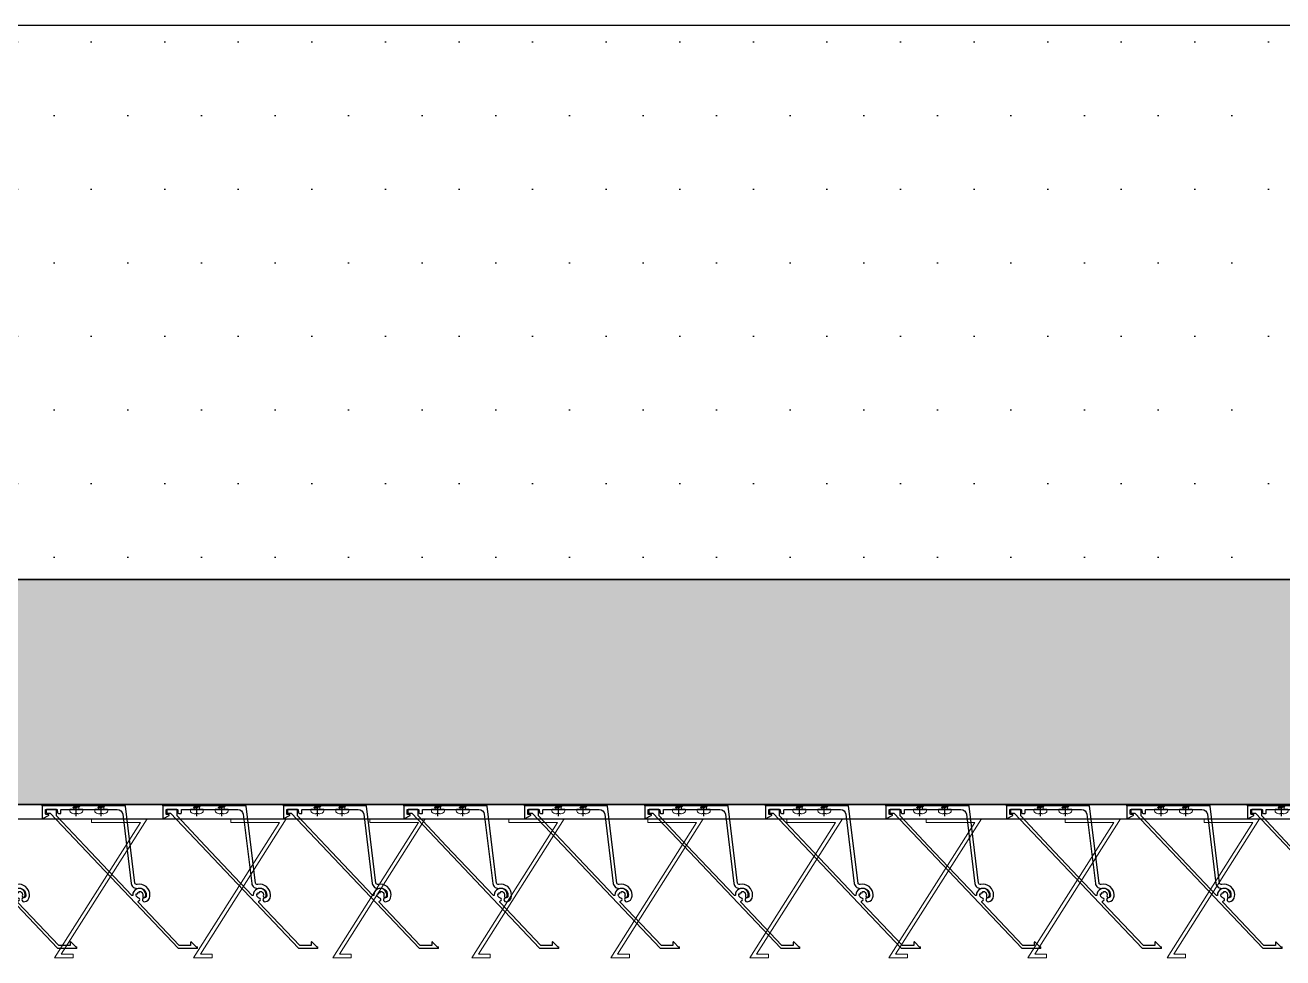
# Model space of a CAD drawing. Header units: millimetres. Extents: x 2519235 to 7246330, y 25937 to 201821.
# Drawn here: x 2724154 to 2724832, y 105313 to 105816 of the extents above; entities that cross this region are included whole.
import ezdxf

# ---------------------------------------------------------------- set-up
doc = ezdxf.new("R2010")
doc.units = ezdxf.units.MM
doc.set_wipeout_variables(frame=1)
doc.linetypes.add('CENTER', pattern=[50.8, 31.75, -6.35, 6.35, -6.35])
for name, color, linetype in [('000 - 0_HIDE_OBJ_FRAMING_DEF_SUB_1', 7, 'Continuous'), ('010 - ASPG_ACCESSORIES_MAIN_COLOR_1', 7, 'Continuous'), ('010 - ASPG_EXTR_DEF_SUB', 7, 'Continuous'), ('010 - ASPG_EXTR_MAIN_COLOR_2', 7, 'Continuous'), ('010 - ASPG_FLASHING_HATCH_', 7, 'Continuous'), ('010 - ASPG_FLASHING_MAIN_COLOR_2', 7, 'Continuous'), ('010 - ASPG_FLASHING_MAIN_COLOR_4', 7, 'Continuous'), ('010 - ASPG_FLASHING_WIPEOUT_', 7, 'Continuous'), ('010 - ASPG_FRAMING_MAIN_COLOR_2', 7, 'Continuous'), ('010 - ASPG_FRAMING_SUB_COLOR_2', 7, 'Continuous'), ('010 - ASPG_FRAMING_WIPEOUT_', 7, 'Continuous'), ('_LOUVER-SB', 7, 'Continuous'), ('A-GENM', 7, 'Continuous'), ('A-GLAZ-CURT', 7, 'Continuous'), ('Center Line', 7, 'CENTER'), ('Xref-PLAN-106.940$0$_PP-Dim', 7, 'Continuous')]:
    doc.layers.add(name, color=color, linetype=linetype)
doc.layers.add('SCREW', color=7, linetype='Continuous', lineweight=5)

# ---------------------------------------------------------------- blocks, each defined once
blk = doc.blocks.new('*U364')
at = {"color": 7}
for p, q in [((2530.73, -25), (-97.11, -25)), ((-97.11, -30.08), (2530.73, -30.08)), ((-97.11, -35.39), (2530.73, -35.39)), ((-97.11, -134.54), (2530.73, -134.54)), ((-97.11, -139.62), (2530.73, -139.62)), ((-97.11, -144.93), (2530.73, -144.93))]:
    blk.add_line(p, q, dxfattribs=at)
blk = doc.blocks.new('DPA_CP_Entrance Louver Grill Vertical - Louver Grill Vertical Z-V2-ENTRANCE 1 - LOWER ROOF LEVEL PLAN')
at = {"layer": '000 - 0_HIDE_OBJ_FRAMING_DEF_SUB_1', "color": 7}
for p, q in [((750, 125), (-750, 125)), ((750, 50), (-750, 50))]:
    blk.add_line(p, q, dxfattribs=at)
blk = doc.blocks.new('GM_Louver Grill Vertical Z1 - Z Profile-27946408-ENTRANCE 1 - LOWER ROOF LEVEL PLAN')
at = {"layer": '000 - 0_HIDE_OBJ_FRAMING_DEF_SUB_1', "color": 7, "lineweight": 9}
for p, q in [((3.73, 2), (50, 75)), ((50, 75), (40, 75)), ((40, 75), (40, 73)), ((46.37, 73), (0.1, 0)), ((40, 73), (46.37, 73)), ((0.1, 0), (30, 0)), ((30, 2), (3.73, 2)), ((30, 0), (30, 2))]:
    blk.add_line(p, q, dxfattribs=at)
blk = doc.blocks.new('A$C7e7c92b9')
at = {"layer": 'A-GENM', "color": 7, "lineweight": 9, "rotation": 180}
for p in [(125295.18, 9933.47), (125370.18, 9933.47), (125445.18, 9933.47), (125520.18, 9933.47), (125595.18, 9933.47), (125670.18, 9933.47), (125745.18, 9933.47), (125820.18, 9933.47), (125895.18, 9933.47)]:
    blk.add_blockref('GM_Louver Grill Vertical Z1 - Z Profile-27946408-ENTRANCE 1 - LOWER ROOF LEVEL PLAN', p, dxfattribs=at)
at = {"layer": 'A-GLAZ-CURT', "color": 7, "rotation": 180}
blk.add_blockref('DPA_CP_Entrance Louver Grill Vertical - Louver Grill Vertical Z-V2-ENTRANCE 1 - LOWER ROOF LEVEL PLAN', (125270.18, 10058.47), dxfattribs=at)
blk = doc.blocks.new('Xref-PLAN-106.940')
at = {"layer": 'Xref-PLAN-106.940$0$_PP-Dim', "color": 7}
for p, q in [((124644.18, 10358.4), (130394.18, 10358.4)), ((124644.18, 10058.4), (130394.18, 10058.4))]:
    blk.add_line(p, q, dxfattribs=at)
blk = doc.blocks.new('A$C6d15e31b')
at = {"color": 7}
blk.add_blockref('Xref-PLAN-106.940', (-135619.34, -23258.4), dxfattribs=at)
at = {"layer": '000 - 0_HIDE_OBJ_FRAMING_DEF_SUB_1', "color": 7}
blk.add_blockref('A$C7e7c92b9', (-135619.34, -23258.4), dxfattribs=at)
at = {"layer": '_LOUVER-SB', "color": 7}
blk.add_blockref('*U364', (-10802.89, -13050), dxfattribs=at)
blk = doc.blocks.new('PZG35-9D5')
at = {"layer": 'Center Line', "color": 7}
blk.add_line((0, 3.73), (0, -10.53), dxfattribs=at)
at = {"layer": 'SCREW', "color": 7}
for p, q in [((-1.4, 0), (-1.4, -1.09)), ((1.4, 0), (1.4, -0.59)), ((-1.85, -1.4), (1.85, -0.9)), ((-1.85, -1.4), (-1.4, -1.09)), ((-1.85, -1.4), (-1.4, -1.71)), ((-1.85, -2.7), (1.85, -2.2)), ((-1.85, -2.7), (-1.4, -2.39)), ((-1.85, -2.7), (-1.4, -3.01)), ((-1.85, -4), (-1.4, -3.69)), ((-1.85, -4), (-0.99, -3.88)), ((-1.85, -4), (-1.4, -4.31)), ((-1.4, -1.09), (1.4, -0.59)), ((-1.4, -1.71), (1.4, -1.21)), ((-1.4, -1.71), (-1.4, -2.39)), ((-1.4, -2.39), (1.4, -1.89)), ((-1.4, -3.01), (1.4, -2.51)), ((-1.4, -3.01), (-1.4, -3.69)), ((-1.4, -3.69), (-0.84, -3.59)), ((-1.4, -4.31), (-1.18, -4.27)), ((-1.4, -4.31), (-1.4, -8.1)), ((0.56, -3.34), (1.4, -3.19)), ((0.71, -3.65), (1.85, -3.5)), ((0.71, -3.93), (1.4, -3.81)), ((0.71, -4.61), (1.4, -4.49)), ((0.71, -4.95), (1.85, -4.8)), ((0.71, -5.23), (1.4, -5.11)), ((1.85, -0.9), (1.4, -0.59)), ((1.85, -0.9), (1.4, -1.21)), ((1.4, -1.21), (1.4, -1.89)), ((1.85, -2.2), (1.4, -1.89)), ((1.85, -2.2), (1.4, -2.51)), ((1.4, -2.51), (1.4, -3.19)), ((1.85, -3.5), (1.4, -3.19)), ((1.85, -3.5), (1.4, -3.81)), ((1.4, -3.81), (1.4, -4.49)), ((1.85, -4.8), (1.4, -4.49)), ((1.85, -4.8), (1.4, -5.11)), ((1.4, -5.11), (1.4, -8.1)), ((0, -9.5), (-1.4, -8.1)), ((0, -9.5), (1.4, -8.1))]:
    blk.add_line(p, q, dxfattribs=at)
blk.add_lwpolyline([(0, -9.5), (0.71, -5.23), (0.71, -3.6, 0.417657), (0.41, -3.3, 0.108102), (-0.84, -3.59), (-1.4, -4.7)], format="xyb", dxfattribs=at)
blk = doc.blocks.new('*U2951')
at = {"layer": 'SCREW', "color": 7}
blk.add_lwpolyline([(3.03, 1.78, 0.09906), (0.8, 2.55), (0.8, 2.27), (-0.8, 2.27), (-0.8, 2.55, 0.09906), (-3.03, 1.78, 0.266588), (-3.5, 0.96), (-3.5, 0.2, 0.414214), (-3.3, 0), (3.3, 0, 0.414214), (3.5, 0.2), (3.5, 0.96, 0.266588)], format="xyb", close=True, dxfattribs=at)
blk.add_blockref('PZG35-9D5', (0, 0), dxfattribs=at)
blk = doc.blocks.new('*U2950')
at = {"color": 7}
blk.add_point((0, 0), dxfattribs=at)
at = {"layer": '010 - ASPG_ACCESSORIES_MAIN_COLOR_1', "color": 7}
blk.add_lwpolyline([(-39.7, -0.6, 0.414214), (-40, -0.9), (-40, -7.37, 0.57735), (-39.65, -7.57), (-36.64, -5.83, 0.767327), (-36.79, -5.3), (-37.9, -5.3, -0.414214), (-38.2, -5), (-38.2, -2.8, -0.414214), (-38, -2.6), (-32.18, -2.6, -0.388879), (-31.98, -2.78), (-31.85, -4.34, 0.388879), (-31.35, -4.8), (-30.3, -4.8, 0.414214), (-30, -4.5), (-30, -2.9, -0.414214), (-29.7, -2.6), (0.41, -2.6, -0.378969), (3.39, -5.24), (7.95, -42.52, 0.446593), (11.62, -45.08, -0.489802), (16.08, -48.68), (16.06, -49.36, -0.18248), (15.8, -50.02, -0.267949), (15.33, -50.17, 1.122115), (15.1, -52.34, 0.405004), (18.06, -49.4), (18.08, -48.72, 0.489805), (11.16, -43.13, -0.446597), (9.94, -42.28), (4.87, -0.85, 0.364176), (4.57, -0.6)], format="xyb", close=True, dxfattribs=at)
at = {"layer": '010 - ASPG_EXTR_DEF_SUB', "color": 7}
for p in [(-40, -0.5), (43.44, -76.9), (43.44, -77.5)]:
    blk.add_point(p, dxfattribs=at)
at = {"layer": '010 - ASPG_EXTR_MAIN_COLOR_2', "color": 7}
blk.add_lwpolyline([(11.37, -48.15), (11.47, -47.44), (12.18, -47.56), (12.29, -46.79, -0.535538), (14.19, -49.17, 0.991572), (15.66, -49.58, 1.157025), (8.79, -48.77, -0.688558), (8.27, -48.99), (-17.14, -22.17), (-32.34, -6.13), (-32.34, -2.9, 0.414312), (-32.64, -2.6), (-37.54, -2.6, 0.414116), (-37.84, -2.9), (-37.84, -4.3, 0.414214), (-37.54, -4.6), (-35.99, -4.6, -0.205895), (-35.77, -4.69), (33.23, -77.5), (43.14, -77.5, 0.668179), (43.36, -76.99), (40.52, -74.15, 0.668179), (40.01, -74.36), (40.01, -76), (33.87, -76), (11.86, -52.78, -0.558354), (12.08, -51.95, 0.766275), (12.04, -50.39, -0.438583), (10.71, -48.05)], format="xyb", close=True, dxfattribs=at)
at = {"layer": 'SCREW', "color": 7, "rotation": 180}
for p in [(-21.65, -2.5), (-8.24, -2.5)]:
    blk.add_blockref('*U2951', p, dxfattribs=at)
blk = doc.blocks.new('*U1112')
at = {"color": 7}
blk.add_wipeout([(1440, 4), (60, 4), (60, 69.3), (1440, 69.3)], dxfattribs=at).dxf.layer = '010 - ASPG_FRAMING_WIPEOUT_'
at = {"layer": '010 - ASPG_FRAMING_MAIN_COLOR_2', "color": 7}
blk.add_lwpolyline([(1410, 69.3), (90, 69.3), (90, 6), (1410, 6)], close=True, dxfattribs=at)
at = {"layer": '010 - ASPG_FRAMING_SUB_COLOR_2', "color": 7}
for points in [[(1440, 4), (60, 4), (60, 69.3), (1440, 69.3)], [(60, 2), (60, 4), (1440, 4), (1440, 2)]]:
    blk.add_lwpolyline(points, close=True, dxfattribs=at)
at = {"color": 7, "rotation": 180}
for p in [(91.77, 69.3), (156.77, 69.3), (221.77, 69.3), (286.77, 69.3), (351.77, 69.3), (416.77, 69.3), (481.77, 69.3), (546.77, 69.3), (611.77, 69.3), (676.77, 69.3), (741.77, 69.3), (806.77, 69.3)]:
    blk.add_blockref('*U2950', p, dxfattribs=at)
blk = doc.blocks.new('W-1-PP17-ENT1_REV02_20260416-153151_PP17_ENT1_ASPG_MAIN_UPPL')
at = {"color": 7, "rotation": 179.9999999999999}
blk.add_blockref('*U1112', (-9599, -13248), dxfattribs=at)
blk = doc.blocks.new('*U2908')
at = {"color": 7}
blk.add_wipeout([(0, -52), (3000, -52), (3000, -351), (0, -351)], dxfattribs=at).dxf.layer = '010 - ASPG_FLASHING_WIPEOUT_'
at = {"layer": '010 - ASPG_FLASHING_HATCH_'}
h = blk.add_hatch(dxfattribs=at)
h.set_pattern_fill('DOTS', scale=0.5)
h.set_pattern_definition([(0, (0, 0), (19.84375, 39.6875), [0, -39.6875])])
h.paths.add_polyline_path([(0, -52), (3000, -52), (3000, -351), (0, -351)])
at = {"layer": '010 - ASPG_FLASHING_MAIN_COLOR_2', "color": 7}
blk.add_lwpolyline([(0, -52), (3000, -52), (3000, -351), (0, -351)], close=True, dxfattribs=at)
at = {"color": 7}
blk.add_wipeout([(0, 69.3), (3000, 69.3), (3000, -52), (0, -52)], dxfattribs=at).dxf.layer = '010 - ASPG_FLASHING_WIPEOUT_'
at = {"layer": '010 - ASPG_FLASHING_HATCH_'}
h = blk.add_hatch(dxfattribs=at)
h.set_pattern_fill('DOTS', scale=0.1)
h.set_pattern_definition([(0, (0, 0), (3.96875, 7.9375), [0, -7.9375])])
h.paths.add_polyline_path([(0, 69.3), (3000, 69.3), (3000, -52), (0, -52)])
at = {"layer": '010 - ASPG_FLASHING_MAIN_COLOR_4', "color": 7}
blk.add_lwpolyline([(0, 69.3), (3000, 69.3), (3000, -52), (0, -52)], close=True, dxfattribs=at)
blk = doc.blocks.new('W-1-PP17-ENT1_REV03_20260621-000232_LOPF_FLASHING')
at = {"color": 7, "rotation": 180}
blk.add_blockref('*U2908', (-9599, -13248), dxfattribs=at)

msp = doc.modelspace()

# ---------------------------------------------------------------- block references
at = {"color": 7}
msp.add_blockref('A$C6d15e31b', (2734544.161, 118712.942), dxfattribs=at)

# ---------------------------------------------------------------- next in the draw order: block references
msp.add_blockref('W-1-PP17-ENT1_REV02_20260416-153151_PP17_ENT1_ASPG_MAIN_UPPL', (2734544.161, 118712.942), dxfattribs=at)

# ---------------------------------------------------------------- next in the draw order: block references
msp.add_blockref('W-1-PP17-ENT1_REV03_20260621-000232_LOPF_FLASHING', (2734544.161, 118712.942), dxfattribs=at)

doc.saveas('drawing.dxf')
